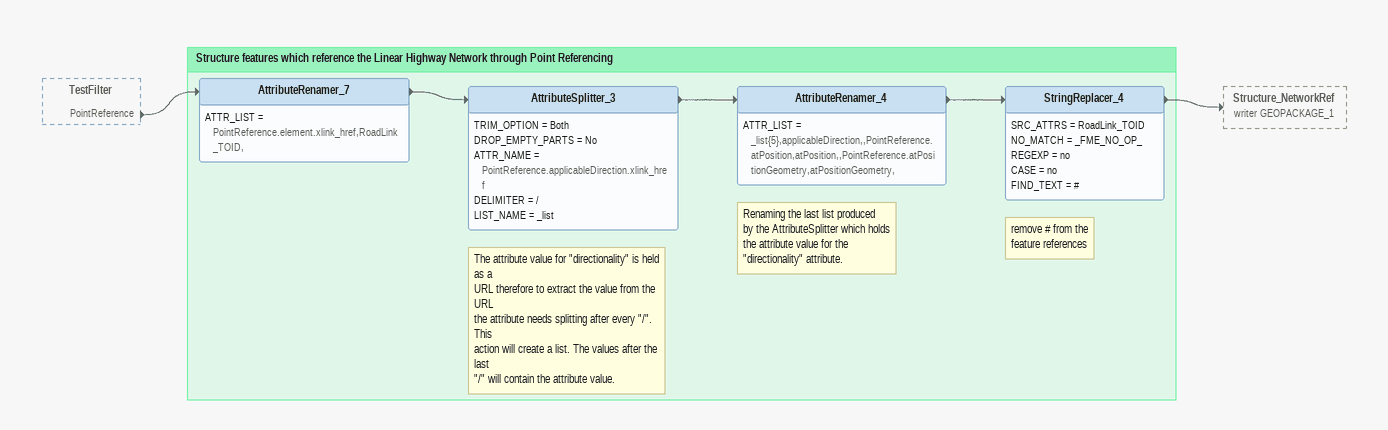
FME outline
TestFilter [outside]
    PointReference -> AttributeRenamer_7

Bookmark: Structure features which reference the Linear Highway Network through Point Referencing
AttributeRenamer_7
    ATTR_LIST = PointReference.element.xlink_href,RoadLink_TOID,
    -> AttributeSplitter_3
Note: The attribute value for "directionality" is held as a / URL therefore to extract the value from the URL / the attribute needs splitting after every "/". This / action will create a list. The values after the last / "/" will contain the attribute value.
AttributeSplitter_3
    TRIM_OPTION = Both
    DROP_EMPTY_PARTS = No
    ATTR_NAME = PointReference.applicableDirection.xlink_href
    DELIMITER = /
    LIST_NAME = _list
    -> AttributeRenamer_4
Note: Renaming the last list produced / by the AttributeSplitter which holds / the attribute value for the / "directionality" attribute.
AttributeRenamer_4
    ATTR_LIST = _list{5},applicableDirection,,PointReference.atPosition,atPosition,,PointReference.atPositionGeometry,atPositionGeometry,
    -> StringReplacer_4
Note: remove # from the / feature references
StringReplacer_4
    SRC_ATTRS = RoadLink_TOID
    NO_MATCH = _FME_NO_OP_
    REGEXP = no
    CASE = no
    FIND_TEXT = #
    -> Structure_NetworkRef (writer GEOPACKAGE_1)
